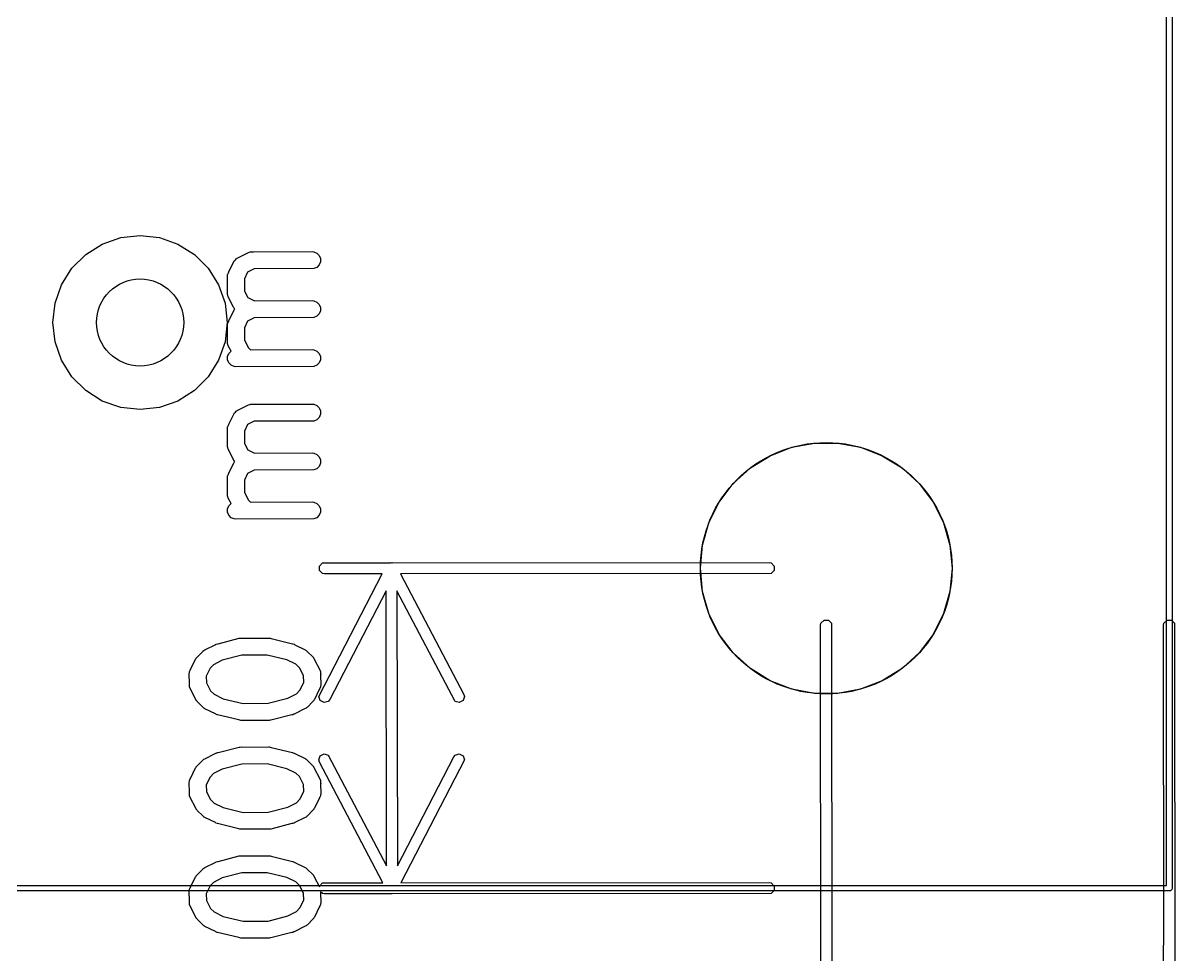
# Model space of a CAD drawing. Extents: x 4.63 to 6.23, y -4.43 to -3.1.
# Drawn here: x 5.314 to 5.7106, y -4.0899 to -3.7689 of the extents above; entities that cross this region are included whole.
import ezdxf

# ---------------------------------------------------------------- set-up
doc = ezdxf.new("R2010")
doc.units = 0
doc.header["$MEASUREMENT"] = 0
doc.layers.add('BLACK', color=7, linetype='CONTINUOUS')

msp = doc.modelspace()

# ---------------------------------------------------------------- linework, layer by layer
at = {"layer": 'BLACK', "linetype": 'CONTINUOUS'}
for p, q in [((5.70957, -3.27915), (5.70965, -4.06693)), ((5.70775, -4.06594), (5.70768, -3.28044)), ((5.34131, -3.84502), (5.34766, -3.8428)), ((5.34766, -3.8428), (5.35433, -3.84205)), ((5.35433, -3.84205), (5.36101, -3.8428)), ((5.36101, -3.8428), (5.36735, -3.84502)), ((5.33563, -3.84859), (5.34131, -3.84502)), ((5.36735, -3.84502), (5.37304, -3.84859)), ((5.33088, -3.85334), (5.33563, -3.84859)), ((5.37304, -3.84859), (5.37779, -3.85334)), ((5.38664, -3.85099), (5.38669, -3.85094)), ((5.38669, -3.85094), (5.38687, -3.85065)), ((5.38687, -3.85065), (5.38715, -3.8504)), ((5.38715, -3.8504), (5.38739, -3.85012)), ((5.38739, -3.85012), (5.38759, -3.85002)), ((5.38759, -3.85002), (5.38774, -3.84989)), ((5.38774, -3.84989), (5.38803, -3.84979)), ((5.38803, -3.84979), (5.39163, -3.84794)), ((5.39163, -3.84794), (5.39217, -3.84773)), ((5.39217, -3.84773), (5.39228, -3.84773)), ((5.39228, -3.84773), (5.39238, -3.84769)), ((5.39238, -3.84769), (5.39287, -3.84768)), ((5.39287, -3.84768), (5.39332, -3.84765)), ((5.39332, -3.84765), (5.39341, -3.84768)), ((5.39341, -3.84768), (5.41358, -3.84763)), ((5.41358, -3.84763), (5.41415, -3.84769)), ((5.41415, -3.84769), (5.41522, -3.84813)), ((5.41522, -3.84813), (5.41603, -3.84894)), ((5.41603, -3.84894), (5.41647, -3.85001)), ((5.41647, -3.85001), (5.41647, -3.85116)), ((5.3273, -3.85903), (5.33088, -3.85334)), ((5.37779, -3.85334), (5.38136, -3.85903)), ((5.38473, -3.85491), (5.38487, -3.85457)), ((5.38487, -3.85457), (5.38492, -3.85452)), ((5.38492, -3.85452), (5.38656, -3.85114)), ((5.38656, -3.85114), (5.38662, -3.85104)), ((5.38662, -3.85104), (5.38664, -3.85099)), ((5.39136, -3.85467), (5.39024, -3.85698)), ((5.39356, -3.85353), (5.39136, -3.85467)), ((5.41415, -3.85348), (5.39356, -3.85353)), ((5.41522, -3.85304), (5.41415, -3.85348)), ((5.41603, -3.85222), (5.41522, -3.85304)), ((5.41647, -3.85116), (5.41603, -3.85222)), ((5.38438, -3.85621), (5.38443, -3.85563)), ((5.38442, -3.86139), (5.38438, -3.85621)), ((5.38443, -3.85563), (5.38447, -3.85553)), ((5.38447, -3.85553), (5.38448, -3.85543)), ((5.38448, -3.85543), (5.38473, -3.85491)), ((5.39024, -3.85698), (5.39028, -3.86121)), ((5.32508, -3.86537), (5.3273, -3.85903)), ((5.38136, -3.85903), (5.38358, -3.86537)), ((5.3844, -3.86146), (5.38442, -3.86139)), ((5.38443, -3.86186), (5.3844, -3.86146)), ((5.38443, -3.86241), (5.38443, -3.86186)), ((5.38447, -3.8625), (5.38443, -3.86241)), ((5.38448, -3.86261), (5.38447, -3.8625)), ((5.38469, -3.86315), (5.38448, -3.86261)), ((5.39028, -3.86121), (5.39142, -3.86343)), ((5.32433, -3.87205), (5.32508, -3.86537)), ((5.38358, -3.86537), (5.38433, -3.87205)), ((5.38654, -3.86675), (5.38469, -3.86315)), ((5.38664, -3.86704), (5.38654, -3.86675)), ((5.39142, -3.86343), (5.39374, -3.86455)), ((5.39374, -3.86455), (5.41358, -3.8645)), ((5.41358, -3.8645), (5.41415, -3.86456)), ((5.41415, -3.86456), (5.41522, -3.865)), ((5.41522, -3.865), (5.41603, -3.86581)), ((5.41603, -3.86581), (5.41647, -3.86688)), ((5.38492, -3.87139), (5.38656, -3.86801)), ((5.38656, -3.86801), (5.38662, -3.86791)), ((5.38662, -3.86791), (5.38664, -3.86787)), ((5.38677, -3.86719), (5.38664, -3.86704)), ((5.38664, -3.86787), (5.38669, -3.86781)), ((5.38669, -3.86781), (5.38687, -3.86752)), ((5.38687, -3.86739), (5.38677, -3.86719)), ((5.38695, -3.86745), (5.38687, -3.86739)), ((5.38687, -3.86752), (5.38695, -3.86745)), ((5.39356, -3.87041), (5.39136, -3.87154)), ((5.41415, -3.87035), (5.39356, -3.87041)), ((5.41522, -3.86991), (5.41415, -3.87035)), ((5.41603, -3.86909), (5.41522, -3.86991)), ((5.41647, -3.86803), (5.41603, -3.86909)), ((5.41647, -3.86688), (5.41647, -3.86803)), ((5.32508, -3.87872), (5.32433, -3.87205)), ((5.38433, -3.87205), (5.38358, -3.87872)), ((5.38438, -3.87308), (5.38443, -3.8725)), ((5.38442, -3.87826), (5.38438, -3.87308)), ((5.38443, -3.8725), (5.38447, -3.8724)), ((5.38447, -3.8724), (5.38448, -3.8723)), ((5.38448, -3.8723), (5.38473, -3.87179)), ((5.38473, -3.87179), (5.38487, -3.87144)), ((5.38487, -3.87144), (5.38492, -3.87139)), ((5.39136, -3.87154), (5.39024, -3.87385)), ((5.39024, -3.87385), (5.39028, -3.87809)), ((5.3844, -3.87833), (5.38442, -3.87826)), ((5.38443, -3.87874), (5.3844, -3.87833)), ((5.39028, -3.87809), (5.39167, -3.8808)), ((5.3273, -3.88506), (5.32508, -3.87872)), ((5.38358, -3.87872), (5.38136, -3.88506)), ((5.38443, -3.87928), (5.38443, -3.87874)), ((5.38447, -3.87938), (5.38443, -3.87928)), ((5.38448, -3.87948), (5.38447, -3.87938)), ((5.38469, -3.88002), (5.38448, -3.87948)), ((5.38566, -3.8819), (5.38469, -3.88002)), ((5.38487, -3.88269), (5.38566, -3.8819)), ((5.39167, -3.8808), (5.39232, -3.88142)), ((5.39232, -3.88142), (5.41358, -3.88137)), ((5.41358, -3.88137), (5.41415, -3.88143)), ((5.41415, -3.88143), (5.41522, -3.88187)), ((5.41522, -3.88187), (5.41603, -3.88269)), ((5.33088, -3.89075), (5.3273, -3.88506)), ((5.38136, -3.88506), (5.37779, -3.89075)), ((5.38443, -3.88375), (5.38487, -3.88269)), ((5.38443, -3.8849), (5.38443, -3.88375)), ((5.38487, -3.88597), (5.38443, -3.8849)), ((5.38569, -3.88678), (5.38487, -3.88597)), ((5.41603, -3.88597), (5.41522, -3.88678)), ((5.41603, -3.88269), (5.41647, -3.88375)), ((5.41647, -3.8849), (5.41603, -3.88597)), ((5.41647, -3.88375), (5.41647, -3.8849)), ((5.38675, -3.88722), (5.38569, -3.88678)), ((5.38733, -3.88728), (5.38675, -3.88722)), ((5.41415, -3.88722), (5.38733, -3.88728)), ((5.41522, -3.88678), (5.41415, -3.88722)), ((5.33563, -3.8955), (5.33088, -3.89075)), ((5.37779, -3.89075), (5.37304, -3.8955)), ((5.34131, -3.89908), (5.33563, -3.8955)), ((5.37304, -3.8955), (5.36735, -3.89908)), ((5.34766, -3.9013), (5.34131, -3.89908)), ((5.35433, -3.90205), (5.34766, -3.9013)), ((5.36101, -3.9013), (5.35433, -3.90205)), ((5.36735, -3.89908), (5.36101, -3.9013)), ((5.38759, -3.90252), (5.38774, -3.90238)), ((5.38774, -3.90238), (5.38803, -3.90229)), ((5.38803, -3.90229), (5.39163, -3.90043)), ((5.39163, -3.90043), (5.39217, -3.90023)), ((5.39217, -3.90023), (5.39228, -3.90022)), ((5.39228, -3.90022), (5.39238, -3.90018)), ((5.39238, -3.90018), (5.39287, -3.90018)), ((5.39287, -3.90018), (5.39332, -3.90014)), ((5.39332, -3.90014), (5.39341, -3.90018)), ((5.39341, -3.90018), (5.41358, -3.90012)), ((5.41358, -3.90012), (5.41415, -3.90018)), ((5.41415, -3.90018), (5.41522, -3.90062)), ((5.41522, -3.90062), (5.41603, -3.90143)), ((5.41603, -3.90143), (5.41647, -3.9025)), ((5.41647, -3.9025), (5.41647, -3.90365)), ((5.38492, -3.90701), (5.38656, -3.90363)), ((5.38656, -3.90363), (5.38662, -3.90353)), ((5.38662, -3.90353), (5.38664, -3.90349)), ((5.38664, -3.90349), (5.38669, -3.90343)), ((5.38669, -3.90343), (5.38687, -3.90314)), ((5.38687, -3.90314), (5.38715, -3.9029)), ((5.38715, -3.9029), (5.38739, -3.90262)), ((5.38739, -3.90262), (5.38759, -3.90252)), ((5.39356, -3.90603), (5.39136, -3.90716)), ((5.41415, -3.90597), (5.39356, -3.90603)), ((5.41522, -3.90553), (5.41415, -3.90597)), ((5.41603, -3.90472), (5.41522, -3.90553)), ((5.41647, -3.90365), (5.41603, -3.90472)), ((5.38438, -3.9087), (5.38443, -3.90812)), ((5.38442, -3.91388), (5.38438, -3.9087)), ((5.38443, -3.90812), (5.38447, -3.90802)), ((5.38447, -3.90802), (5.38448, -3.90792)), ((5.38448, -3.90792), (5.38473, -3.90741)), ((5.38473, -3.90741), (5.38487, -3.90706)), ((5.38487, -3.90706), (5.38492, -3.90701)), ((5.39136, -3.90716), (5.39024, -3.90947)), ((5.39024, -3.90947), (5.39028, -3.91371)), ((5.3844, -3.91395), (5.38442, -3.91388)), ((5.38443, -3.91436), (5.3844, -3.91395)), ((5.38443, -3.9149), (5.38443, -3.91436)), ((5.39028, -3.91371), (5.39142, -3.91592)), ((5.5787, -3.91504), (5.58656, -3.91357)), ((5.58656, -3.91357), (5.59455, -3.91357)), ((5.59455, -3.91357), (5.6024, -3.91504)), ((5.38447, -3.915), (5.38443, -3.9149)), ((5.38448, -3.9151), (5.38447, -3.915)), ((5.38469, -3.91564), (5.38448, -3.9151)), ((5.38654, -3.91924), (5.38469, -3.91564)), ((5.39142, -3.91592), (5.39374, -3.91705)), ((5.39374, -3.91705), (5.41358, -3.91699)), ((5.41358, -3.91699), (5.41415, -3.91705)), ((5.41415, -3.91705), (5.41522, -3.91749)), ((5.41522, -3.91749), (5.41603, -3.91831)), ((5.41603, -3.91831), (5.41647, -3.91937)), ((5.56445, -3.92213), (5.57125, -3.91793)), ((5.57125, -3.91793), (5.5787, -3.91504)), ((5.6024, -3.91504), (5.60985, -3.91793)), ((5.60985, -3.91793), (5.61665, -3.92213)), ((5.38492, -3.92388), (5.38656, -3.9205)), ((5.38664, -3.91953), (5.38654, -3.91924)), ((5.38656, -3.9205), (5.38662, -3.92041)), ((5.38662, -3.92041), (5.38664, -3.92036)), ((5.38677, -3.91969), (5.38664, -3.91953)), ((5.38664, -3.92036), (5.38669, -3.9203)), ((5.38669, -3.9203), (5.38687, -3.92001)), ((5.38687, -3.91988), (5.38677, -3.91969)), ((5.38695, -3.91995), (5.38687, -3.91988)), ((5.38687, -3.92001), (5.38695, -3.91995)), ((5.41603, -3.92159), (5.41522, -3.9224)), ((5.41647, -3.92052), (5.41603, -3.92159)), ((5.41647, -3.91937), (5.41647, -3.92052)), ((5.55855, -3.92752), (5.56445, -3.92213)), ((5.61665, -3.92213), (5.62256, -3.92752)), ((5.38438, -3.92557), (5.38443, -3.925)), ((5.38442, -3.93075), (5.38438, -3.92557)), ((5.38443, -3.925), (5.38447, -3.9249)), ((5.38447, -3.9249), (5.38448, -3.92479)), ((5.38448, -3.92479), (5.38473, -3.92428)), ((5.38473, -3.92428), (5.38487, -3.92393)), ((5.38487, -3.92393), (5.38492, -3.92388)), ((5.39136, -3.92403), (5.39024, -3.92634)), ((5.39356, -3.9229), (5.39136, -3.92403)), ((5.41415, -3.92284), (5.39356, -3.9229)), ((5.41522, -3.9224), (5.41415, -3.92284)), ((5.39024, -3.92634), (5.39028, -3.93058)), ((5.55373, -3.93389), (5.55855, -3.92752)), ((5.62256, -3.92752), (5.62737, -3.93389)), ((5.3844, -3.93083), (5.38442, -3.93075)), ((5.38443, -3.93123), (5.3844, -3.93083)), ((5.38443, -3.93177), (5.38443, -3.93123)), ((5.38447, -3.93187), (5.38443, -3.93177)), ((5.38448, -3.93198), (5.38447, -3.93187)), ((5.38469, -3.93252), (5.38448, -3.93198)), ((5.38566, -3.9344), (5.38469, -3.93252)), ((5.39028, -3.93058), (5.39167, -3.93329)), ((5.39167, -3.93329), (5.39232, -3.93391)), ((5.39232, -3.93391), (5.41358, -3.93387)), ((5.41358, -3.93387), (5.41415, -3.93392)), ((5.41415, -3.93392), (5.41522, -3.93437)), ((5.55017, -3.94105), (5.55373, -3.93389)), ((5.62737, -3.93389), (5.63093, -3.94105)), ((5.38443, -3.93624), (5.38487, -3.93518)), ((5.38443, -3.9374), (5.38443, -3.93624)), ((5.38487, -3.93846), (5.38443, -3.9374)), ((5.38487, -3.93518), (5.38566, -3.9344)), ((5.41522, -3.93437), (5.41603, -3.93518)), ((5.41603, -3.93518), (5.41647, -3.93624)), ((5.41647, -3.9374), (5.41603, -3.93846)), ((5.41647, -3.93624), (5.41647, -3.9374)), ((5.38569, -3.93928), (5.38487, -3.93846)), ((5.38675, -3.93972), (5.38569, -3.93928)), ((5.38733, -3.93977), (5.38675, -3.93972)), ((5.41415, -3.93972), (5.38733, -3.93977)), ((5.41522, -3.93928), (5.41415, -3.93972)), ((5.41603, -3.93846), (5.41522, -3.93928)), ((5.54798, -3.94874), (5.55017, -3.94105)), ((5.63093, -3.94105), (5.63312, -3.94874)), ((5.54724, -3.95669), (5.54798, -3.94874)), ((5.63312, -3.94874), (5.63386, -3.95669)), ((5.41604, -3.95594), (5.4171, -3.95487)), ((5.41604, -3.95745), (5.41604, -3.95594)), ((5.4171, -3.95851), (5.41604, -3.95745)), ((5.4171, -3.95487), (5.44054, -3.95485)), ((5.44054, -3.95485), (5.44077, -3.95473)), ((5.44077, -3.95473), (5.44094, -3.95479)), ((5.44094, -3.95479), (5.44112, -3.95473)), ((5.44112, -3.95473), (5.44134, -3.95485)), ((5.44134, -3.95485), (5.57087, -3.95472)), ((5.54798, -3.96465), (5.54724, -3.95669)), ((5.57087, -3.95472), (5.57162, -3.95487)), ((5.57162, -3.95487), (5.57268, -3.95594)), ((5.57268, -3.95745), (5.57162, -3.95851)), ((5.57268, -3.95594), (5.57268, -3.95745)), ((5.63386, -3.95669), (5.63312, -3.96465)), ((5.4159, -4.00087), (5.43772, -3.95864)), ((5.41786, -3.95866), (5.4171, -3.95851)), ((5.43772, -3.95864), (5.41786, -3.95866)), ((5.57162, -3.95851), (5.44402, -3.95864)), ((5.44402, -3.95864), (5.46578, -4.00013)), ((5.43899, -3.96445), (5.4196, -4.00195)), ((5.43911, -4.0592), (5.43899, -3.96445)), ((5.46277, -4.00255), (5.44277, -3.96442)), ((5.44277, -3.96442), (5.4429, -4.05917)), ((5.55017, -3.97234), (5.54798, -3.96465)), ((5.63312, -3.96465), (5.63093, -3.97234)), ((5.55373, -3.97949), (5.55017, -3.97234)), ((5.63093, -3.97234), (5.62737, -3.97949)), ((5.58858, -3.97638), (5.58873, -3.97562)), ((5.58869, -4.19425), (5.58858, -3.97638)), ((5.58873, -3.97562), (5.5898, -3.97456)), ((5.5898, -3.97456), (5.5913, -3.97456)), ((5.5913, -3.97456), (5.59237, -3.97562)), ((5.59237, -3.97562), (5.59248, -4.1941)), ((5.70669, -3.97638), (5.70684, -3.97562)), ((5.70675, -4.08635), (5.70669, -3.97638)), ((5.70684, -3.97562), (5.70791, -3.97456)), ((5.70791, -3.97456), (5.70941, -3.97456)), ((5.70941, -3.97456), (5.71048, -3.97562)), ((5.71048, -3.97562), (5.71062, -4.2636)), ((5.38122, -3.9827), (5.38849, -3.98082)), ((5.38849, -3.98082), (5.38859, -3.98081)), ((5.38859, -3.98081), (5.38863, -3.98079)), ((5.38863, -3.98079), (5.3887, -3.98079)), ((5.3887, -3.98079), (5.38906, -3.98074)), ((5.38906, -3.98074), (5.38939, -3.98079)), ((5.38939, -3.98079), (5.39858, -3.98074)), ((5.39858, -3.98074), (5.39868, -3.98075)), ((5.39868, -3.98075), (5.39872, -3.98074)), ((5.39872, -3.98074), (5.39879, -3.98076)), ((5.39879, -3.98076), (5.39915, -3.98079)), ((5.39915, -3.98079), (5.39946, -3.98092)), ((5.39946, -3.98092), (5.40679, -3.9827)), ((5.55855, -3.98587), (5.55373, -3.97949)), ((5.62737, -3.97949), (5.62256, -3.98587)), ((5.374, -3.98728), (5.37587, -3.98535)), ((5.37587, -3.98535), (5.37609, -3.98517)), ((5.37609, -3.98517), (5.37614, -3.98511)), ((5.37614, -3.98511), (5.3762, -3.98508)), ((5.3762, -3.98508), (5.37631, -3.98498)), ((5.37631, -3.98498), (5.37666, -3.98484)), ((5.37666, -3.98484), (5.38038, -3.98292)), ((5.38038, -3.98292), (5.38043, -3.98291)), ((5.38043, -3.98291), (5.38044, -3.98289)), ((5.38044, -3.98289), (5.38049, -3.98288)), ((5.38049, -3.98288), (5.38092, -3.98272)), ((5.38092, -3.98272), (5.38122, -3.9827)), ((5.40679, -3.9827), (5.40684, -3.98271)), ((5.40684, -3.98271), (5.40686, -3.98272)), ((5.40686, -3.98272), (5.4069, -3.98274)), ((5.4069, -3.98274), (5.40734, -3.98289)), ((5.40734, -3.98289), (5.40755, -3.98306)), ((5.40755, -3.98306), (5.41115, -3.9848)), ((5.41115, -3.9848), (5.41139, -3.98495)), ((5.41139, -3.98495), (5.41147, -3.98498)), ((5.41147, -3.98498), (5.41151, -3.98503)), ((5.41151, -3.98503), (5.41164, -3.98511)), ((5.41164, -3.98511), (5.41186, -3.98536)), ((5.41186, -3.98536), (5.41379, -3.98723)), ((5.3718, -3.99137), (5.37344, -3.98799)), ((5.37344, -3.98799), (5.3736, -3.98775)), ((5.3736, -3.98775), (5.37363, -3.98767)), ((5.37363, -3.98767), (5.37367, -3.98763)), ((5.37367, -3.98763), (5.37375, -3.9875)), ((5.37375, -3.9875), (5.374, -3.98728)), ((5.38254, -3.9884), (5.37961, -3.98991)), ((5.38937, -3.98664), (5.38254, -3.9884)), ((5.39802, -3.98659), (5.38937, -3.98664)), ((5.40485, -3.98825), (5.39802, -3.98659)), ((5.408, -3.98978), (5.40485, -3.98825)), ((5.41379, -3.98723), (5.41397, -3.98745)), ((5.41397, -3.98745), (5.41403, -3.9875)), ((5.41403, -3.9875), (5.41406, -3.98756)), ((5.41406, -3.98756), (5.41416, -3.98767)), ((5.41416, -3.98767), (5.4143, -3.98802)), ((5.4143, -3.98802), (5.41622, -3.99174)), ((5.56445, -3.99125), (5.55855, -3.98587)), ((5.62256, -3.98587), (5.61665, -3.99125)), ((5.37125, -3.99306), (5.37131, -3.99249)), ((5.3713, -3.99638), (5.37125, -3.99306)), ((5.37131, -3.99249), (5.37135, -3.99239)), ((5.37135, -3.99239), (5.37136, -3.99228)), ((5.37136, -3.99228), (5.37161, -3.99177)), ((5.37161, -3.99177), (5.37175, -3.99142)), ((5.37175, -3.99142), (5.3718, -3.99137)), ((5.37842, -3.99114), (5.37712, -3.99382)), ((5.37961, -3.98991), (5.37842, -3.99114)), ((5.40923, -3.99097), (5.408, -3.98978)), ((5.41063, -3.99369), (5.40923, -3.99097)), ((5.41066, -3.99605), (5.41063, -3.99369)), ((5.41622, -3.99174), (5.41642, -3.99228)), ((5.41642, -3.99228), (5.41643, -3.99239)), ((5.41643, -3.99239), (5.41647, -3.99249)), ((5.41647, -3.99249), (5.41648, -3.99307)), ((5.41648, -3.99307), (5.41651, -3.99343)), ((5.41651, -3.99343), (5.41648, -3.99349)), ((5.41648, -3.99349), (5.41653, -3.99681)), ((5.57125, -3.99546), (5.56445, -3.99125)), ((5.61665, -3.99125), (5.60985, -3.99546)), ((5.37128, -3.99644), (5.3713, -3.99638)), ((5.3713, -3.99681), (5.37128, -3.99644)), ((5.37131, -3.99739), (5.3713, -3.99681)), ((5.37135, -3.99749), (5.37131, -3.99739)), ((5.37136, -3.99759), (5.37135, -3.99749)), ((5.37156, -3.99813), (5.37136, -3.99759)), ((5.37712, -3.99382), (5.37715, -3.99619)), ((5.37715, -3.99619), (5.37855, -3.99891)), ((5.40936, -3.99874), (5.41066, -3.99605)), ((5.41642, -3.99759), (5.41618, -3.9981)), ((5.41643, -3.99749), (5.41642, -3.99759)), ((5.41647, -3.99739), (5.41643, -3.99749)), ((5.41653, -3.99681), (5.41647, -3.99739)), ((5.5787, -3.99835), (5.57125, -3.99546)), ((5.60985, -3.99546), (5.6024, -3.99835)), ((5.37348, -4.00186), (5.37156, -3.99813)), ((5.37855, -3.99891), (5.37978, -4.0001)), ((5.37978, -4.0001), (5.38293, -4.00163)), ((5.38293, -4.00163), (5.38976, -4.00328)), ((5.39841, -4.00323), (5.40524, -4.00148)), ((5.40524, -4.00148), (5.40817, -3.99997)), ((5.40817, -3.99997), (5.40936, -3.99874)), ((5.41598, -3.9985), (5.41434, -4.00188)), ((5.41635, -4.00231), (5.4159, -4.00087)), ((5.41603, -3.99845), (5.41598, -3.9985)), ((5.41618, -3.9981), (5.41603, -3.99845)), ((5.46599, -4.00087), (5.46554, -4.00231)), ((5.46578, -4.00013), (5.46599, -4.00087)), ((5.58656, -3.99982), (5.5787, -3.99835)), ((5.59455, -3.99982), (5.58656, -3.99982)), ((5.6024, -3.99835), (5.59455, -3.99982)), ((5.37363, -4.0022), (5.37348, -4.00186)), ((5.37372, -4.00232), (5.37363, -4.0022)), ((5.37375, -4.00237), (5.37372, -4.00232)), ((5.37381, -4.00242), (5.37375, -4.00237)), ((5.37399, -4.00265), (5.37381, -4.00242)), ((5.37592, -4.00451), (5.37399, -4.00265)), ((5.37614, -4.00477), (5.37592, -4.00451)), ((5.37627, -4.00485), (5.37614, -4.00477)), ((5.37631, -4.00489), (5.37627, -4.00485)), ((5.37639, -4.00492), (5.37631, -4.00489)), ((5.37663, -4.00508), (5.37639, -4.00492)), ((5.38023, -4.00682), (5.37663, -4.00508)), ((5.38976, -4.00328), (5.39841, -4.00323)), ((5.41112, -4.00504), (5.4074, -4.00695)), ((5.41147, -4.00489), (5.41112, -4.00504)), ((5.41158, -4.0048), (5.41147, -4.00489)), ((5.41164, -4.00477), (5.41158, -4.0048)), ((5.41169, -4.00471), (5.41164, -4.00477)), ((5.41191, -4.00453), (5.41169, -4.00471)), ((5.41378, -4.00259), (5.41191, -4.00453)), ((5.41403, -4.00237), (5.41378, -4.00259)), ((5.41411, -4.00225), (5.41403, -4.00237)), ((5.41416, -4.0022), (5.41411, -4.00225)), ((5.41419, -4.00213), (5.41416, -4.0022)), ((5.41434, -4.00188), (5.41419, -4.00213)), ((5.41769, -4.003), (5.41635, -4.00231)), ((5.41912, -4.00255), (5.41769, -4.003)), ((5.4196, -4.00195), (5.41912, -4.00255)), ((5.4642, -4.003), (5.46277, -4.00255)), ((5.46554, -4.00231), (5.4642, -4.003)), ((5.38044, -4.00698), (5.38023, -4.00682)), ((5.38088, -4.00714), (5.38044, -4.00698)), ((5.38092, -4.00716), (5.38088, -4.00714)), ((5.38095, -4.00716), (5.38092, -4.00716)), ((5.38099, -4.00718), (5.38095, -4.00716)), ((5.38833, -4.00896), (5.38099, -4.00718)), ((5.38863, -4.00908), (5.38833, -4.00896)), ((5.38899, -4.00912), (5.38863, -4.00908)), ((5.38906, -4.00914), (5.38899, -4.00912)), ((5.3891, -4.00913), (5.38906, -4.00914)), ((5.3892, -4.00914), (5.3891, -4.00913)), ((5.39839, -4.00909), (5.3892, -4.00914)), ((5.39872, -4.00914), (5.39839, -4.00909)), ((5.39908, -4.00908), (5.39872, -4.00914)), ((5.39915, -4.00908), (5.39908, -4.00908)), ((5.39919, -4.00907), (5.39915, -4.00908)), ((5.39929, -4.00905), (5.39919, -4.00907)), ((5.40657, -4.00718), (5.39929, -4.00905)), ((5.40686, -4.00716), (5.40657, -4.00718)), ((5.40729, -4.00699), (5.40686, -4.00716)), ((5.40734, -4.00698), (5.40729, -4.00699)), ((5.40735, -4.00697), (5.40734, -4.00698)), ((5.4074, -4.00695), (5.40735, -4.00697)), ((5.37666, -4.02234), (5.38038, -4.02042)), ((5.38038, -4.02042), (5.38043, -4.0204)), ((5.38043, -4.0204), (5.38044, -4.02039)), ((5.38044, -4.02039), (5.38049, -4.02038)), ((5.38049, -4.02038), (5.38092, -4.02021)), ((5.38092, -4.02021), (5.38122, -4.02019)), ((5.38122, -4.02019), (5.38849, -4.01832)), ((5.38849, -4.01832), (5.38859, -4.01831)), ((5.38859, -4.01831), (5.38863, -4.01829)), ((5.38863, -4.01829), (5.3887, -4.01829)), ((5.3887, -4.01829), (5.38906, -4.01824)), ((5.38906, -4.01824), (5.38939, -4.01828)), ((5.38939, -4.01828), (5.39858, -4.01823)), ((5.39858, -4.01823), (5.39868, -4.01824)), ((5.39868, -4.01824), (5.39872, -4.01824)), ((5.39872, -4.01824), (5.39879, -4.01825)), ((5.39879, -4.01825), (5.39915, -4.01829)), ((5.39915, -4.01829), (5.39946, -4.01841)), ((5.39946, -4.01841), (5.40679, -4.0202)), ((5.40679, -4.0202), (5.40684, -4.02021)), ((5.40684, -4.02021), (5.40686, -4.02021)), ((5.40686, -4.02021), (5.4069, -4.02023)), ((5.4069, -4.02023), (5.40734, -4.02039)), ((5.40734, -4.02039), (5.40755, -4.02055)), ((5.40755, -4.02055), (5.41115, -4.02229)), ((5.4159, -4.02275), (5.41635, -4.02131)), ((5.41635, -4.02131), (5.41769, -4.02062)), ((5.41769, -4.02062), (5.41912, -4.02107)), ((5.41912, -4.02107), (5.43911, -4.0592)), ((5.46229, -4.02167), (5.46277, -4.02107)), ((5.46277, -4.02107), (5.4642, -4.02062)), ((5.4642, -4.02062), (5.46554, -4.02131)), ((5.46554, -4.02131), (5.46599, -4.02275)), ((5.37344, -4.02549), (5.3736, -4.02524)), ((5.3736, -4.02524), (5.37363, -4.02517)), ((5.37363, -4.02517), (5.37367, -4.02512)), ((5.37367, -4.02512), (5.37375, -4.025)), ((5.37375, -4.025), (5.374, -4.02478)), ((5.374, -4.02478), (5.37587, -4.02285)), ((5.37587, -4.02285), (5.37609, -4.02266)), ((5.37609, -4.02266), (5.37614, -4.0226)), ((5.37614, -4.0226), (5.3762, -4.02257)), ((5.3762, -4.02257), (5.37631, -4.02248)), ((5.37631, -4.02248), (5.37666, -4.02234)), ((5.38937, -4.02414), (5.38254, -4.02589)), ((5.39802, -4.02409), (5.38937, -4.02414)), ((5.40485, -4.02575), (5.39802, -4.02409)), ((5.41115, -4.02229), (5.41139, -4.02245)), ((5.41139, -4.02245), (5.41147, -4.02248)), ((5.41147, -4.02248), (5.41151, -4.02252)), ((5.41151, -4.02252), (5.41164, -4.0226)), ((5.41164, -4.0226), (5.41186, -4.02286)), ((5.41186, -4.02286), (5.41379, -4.02472)), ((5.41379, -4.02472), (5.41397, -4.02495)), ((5.41397, -4.02495), (5.41403, -4.025)), ((5.41403, -4.025), (5.41406, -4.02505)), ((5.41406, -4.02505), (5.41416, -4.02517)), ((5.41416, -4.02517), (5.4143, -4.02552)), ((5.41611, -4.02349), (5.4159, -4.02275)), ((5.43792, -4.06509), (5.41611, -4.02349)), ((5.4429, -4.05917), (5.46229, -4.02167)), ((5.46599, -4.02275), (5.44411, -4.06508)), ((5.37136, -4.02978), (5.37161, -4.02927)), ((5.37161, -4.02927), (5.37175, -4.02892)), ((5.37175, -4.02892), (5.3718, -4.02887)), ((5.3718, -4.02887), (5.37344, -4.02549)), ((5.37842, -4.02864), (5.37712, -4.03132)), ((5.37961, -4.0274), (5.37842, -4.02864)), ((5.38254, -4.02589), (5.37961, -4.0274)), ((5.408, -4.02727), (5.40485, -4.02575)), ((5.40923, -4.02846), (5.408, -4.02727)), ((5.41063, -4.03118), (5.40923, -4.02846)), ((5.4143, -4.02552), (5.41622, -4.02924)), ((5.41622, -4.02924), (5.41642, -4.02978)), ((5.37125, -4.03056), (5.37131, -4.02998)), ((5.3713, -4.03388), (5.37125, -4.03056)), ((5.37131, -4.02998), (5.37135, -4.02988)), ((5.37135, -4.02988), (5.37136, -4.02978)), ((5.37712, -4.03132), (5.37715, -4.03369)), ((5.41066, -4.03355), (5.41063, -4.03118)), ((5.41642, -4.02978), (5.41643, -4.02988)), ((5.41643, -4.02988), (5.41647, -4.02998)), ((5.41647, -4.02998), (5.41648, -4.03056)), ((5.41648, -4.03056), (5.41651, -4.03093)), ((5.41651, -4.03093), (5.41648, -4.03099)), ((5.41648, -4.03099), (5.41653, -4.03431)), ((5.37128, -4.03394), (5.3713, -4.03388)), ((5.3713, -4.0343), (5.37128, -4.03394)), ((5.37131, -4.03488), (5.3713, -4.0343)), ((5.37135, -4.03498), (5.37131, -4.03488)), ((5.37136, -4.03509), (5.37135, -4.03498)), ((5.37156, -4.03563), (5.37136, -4.03509)), ((5.37348, -4.03935), (5.37156, -4.03563)), ((5.37715, -4.03369), (5.37855, -4.0364)), ((5.37855, -4.0364), (5.37978, -4.03759)), ((5.40817, -4.03746), (5.40936, -4.03623)), ((5.40936, -4.03623), (5.41066, -4.03355)), ((5.41598, -4.036), (5.41434, -4.03938)), ((5.41603, -4.03595), (5.41598, -4.036)), ((5.41618, -4.0356), (5.41603, -4.03595)), ((5.41642, -4.03509), (5.41618, -4.0356)), ((5.41643, -4.03498), (5.41642, -4.03509)), ((5.41647, -4.03488), (5.41643, -4.03498)), ((5.41653, -4.03431), (5.41647, -4.03488)), ((5.37363, -4.0397), (5.37348, -4.03935)), ((5.37372, -4.03981), (5.37363, -4.0397)), ((5.37375, -4.03987), (5.37372, -4.03981)), ((5.37381, -4.03992), (5.37375, -4.03987)), ((5.37399, -4.04015), (5.37381, -4.03992)), ((5.37592, -4.04201), (5.37399, -4.04015)), ((5.37978, -4.03759), (5.38293, -4.03912)), ((5.38293, -4.03912), (5.38976, -4.04078)), ((5.38976, -4.04078), (5.39841, -4.04073)), ((5.39841, -4.04073), (5.40524, -4.03897)), ((5.40524, -4.03897), (5.40817, -4.03746)), ((5.41378, -4.04009), (5.41191, -4.04202)), ((5.41403, -4.03987), (5.41378, -4.04009)), ((5.41411, -4.03974), (5.41403, -4.03987)), ((5.41416, -4.0397), (5.41411, -4.03974)), ((5.41419, -4.03963), (5.41416, -4.0397)), ((5.41434, -4.03938), (5.41419, -4.03963)), ((5.37614, -4.04227), (5.37592, -4.04201)), ((5.37627, -4.04234), (5.37614, -4.04227)), ((5.37631, -4.04239), (5.37627, -4.04234)), ((5.37639, -4.04242), (5.37631, -4.04239)), ((5.37663, -4.04257), (5.37639, -4.04242)), ((5.38023, -4.04432), (5.37663, -4.04257)), ((5.38044, -4.04448), (5.38023, -4.04432)), ((5.38088, -4.04463), (5.38044, -4.04448)), ((5.38092, -4.04466), (5.38088, -4.04463)), ((5.38095, -4.04466), (5.38092, -4.04466)), ((5.38099, -4.04467), (5.38095, -4.04466)), ((5.38833, -4.04645), (5.38099, -4.04467)), ((5.40657, -4.04468), (5.39929, -4.04655)), ((5.40686, -4.04466), (5.40657, -4.04468)), ((5.40729, -4.04449), (5.40686, -4.04466)), ((5.40734, -4.04448), (5.40729, -4.04449)), ((5.40735, -4.04446), (5.40734, -4.04448)), ((5.4074, -4.04445), (5.40735, -4.04446)), ((5.41112, -4.04253), (5.4074, -4.04445)), ((5.41147, -4.04239), (5.41112, -4.04253)), ((5.41158, -4.04229), (5.41147, -4.04239)), ((5.41164, -4.04227), (5.41158, -4.04229)), ((5.41169, -4.04221), (5.41164, -4.04227)), ((5.41191, -4.04202), (5.41169, -4.04221)), ((5.38863, -4.04658), (5.38833, -4.04645)), ((5.38899, -4.04661), (5.38863, -4.04658)), ((5.38906, -4.04663), (5.38899, -4.04661)), ((5.3891, -4.04662), (5.38906, -4.04663)), ((5.3892, -4.04663), (5.3891, -4.04662)), ((5.39839, -4.04658), (5.3892, -4.04663)), ((5.39872, -4.04663), (5.39839, -4.04658)), ((5.39908, -4.04658), (5.39872, -4.04663)), ((5.39915, -4.04658), (5.39908, -4.04658)), ((5.39919, -4.04656), (5.39915, -4.04658)), ((5.39929, -4.04655), (5.39919, -4.04656)), ((5.38122, -4.05769), (5.38849, -4.05582)), ((5.38849, -4.05582), (5.38859, -4.0558)), ((5.38859, -4.0558), (5.38863, -4.05578)), ((5.38863, -4.05578), (5.3887, -4.05578)), ((5.3887, -4.05578), (5.38906, -4.05573)), ((5.38906, -4.05573), (5.38939, -4.05578)), ((5.38939, -4.05578), (5.39858, -4.05573)), ((5.39858, -4.05573), (5.39868, -4.05574)), ((5.39868, -4.05574), (5.39872, -4.05573)), ((5.39872, -4.05573), (5.39879, -4.05575)), ((5.39879, -4.05575), (5.39915, -4.05578)), ((5.39915, -4.05578), (5.39946, -4.05591)), ((5.39946, -4.05591), (5.40679, -4.05769)), ((5.374, -4.06227), (5.37587, -4.06034)), ((5.37587, -4.06034), (5.37609, -4.06016)), ((5.37609, -4.06016), (5.37614, -4.0601)), ((5.37614, -4.0601), (5.3762, -4.06007)), ((5.3762, -4.06007), (5.37631, -4.05997)), ((5.37631, -4.05997), (5.37666, -4.05983)), ((5.37666, -4.05983), (5.38038, -4.05791)), ((5.38038, -4.05791), (5.38043, -4.0579)), ((5.38043, -4.0579), (5.38044, -4.05789)), ((5.38044, -4.05789), (5.38049, -4.05787)), ((5.38049, -4.05787), (5.38092, -4.05771)), ((5.38092, -4.05771), (5.38122, -4.05769)), ((5.40679, -4.05769), (5.40684, -4.05771)), ((5.40684, -4.05771), (5.40686, -4.05771)), ((5.40686, -4.05771), (5.4069, -4.05773)), ((5.4069, -4.05773), (5.40734, -4.05789)), ((5.40734, -4.05789), (5.40755, -4.05805)), ((5.40755, -4.05805), (5.41115, -4.05979)), ((5.41115, -4.05979), (5.41139, -4.05994)), ((5.41139, -4.05994), (5.41147, -4.05997)), ((5.41147, -4.05997), (5.41151, -4.06002)), ((5.41151, -4.06002), (5.41164, -4.0601)), ((5.41164, -4.0601), (5.41186, -4.06035)), ((5.41186, -4.06035), (5.41379, -4.06222)), ((5.3718, -4.06637), (5.37344, -4.06298)), ((5.37344, -4.06298), (5.3736, -4.06274)), ((5.3736, -4.06274), (5.37363, -4.06266)), ((5.37363, -4.06266), (5.37367, -4.06262)), ((5.37367, -4.06262), (5.37375, -4.06249)), ((5.37375, -4.06249), (5.374, -4.06227)), ((5.37961, -4.0649), (5.37842, -4.06613)), ((5.38254, -4.06339), (5.37961, -4.0649)), ((5.38937, -4.06163), (5.38254, -4.06339)), ((5.39802, -4.06158), (5.38937, -4.06163)), ((5.40485, -4.06324), (5.39802, -4.06158)), ((5.408, -4.06477), (5.40485, -4.06324)), ((5.40923, -4.06596), (5.408, -4.06477)), ((5.41379, -4.06222), (5.41397, -4.06244)), ((5.41397, -4.06244), (5.41403, -4.06249)), ((5.41403, -4.06249), (5.41406, -4.06255)), ((5.41406, -4.06255), (5.41416, -4.06266)), ((5.41416, -4.06266), (5.4143, -4.06301)), ((5.4143, -4.06301), (5.41604, -4.06639)), ((5.4171, -4.06511), (5.43792, -4.06509)), ((5.44411, -4.06508), (5.57087, -4.06496)), ((5.57087, -4.06496), (5.57162, -4.06511)), ((5.70904, -4.06784), (4.64567, -4.06791)), ((4.64665, -4.06602), (5.70775, -4.06594)), ((5.37125, -4.06805), (5.37131, -4.06748)), ((5.3713, -4.07137), (5.37125, -4.06805)), ((5.37131, -4.06748), (5.37135, -4.06738)), ((5.37135, -4.06738), (5.37136, -4.06727)), ((5.37136, -4.06727), (5.37161, -4.06676)), ((5.37161, -4.06676), (5.37175, -4.06641)), ((5.37175, -4.06641), (5.3718, -4.06637)), ((5.37842, -4.06613), (5.37712, -4.06881)), ((5.37712, -4.06881), (5.37715, -4.07118)), ((5.41063, -4.06868), (5.40923, -4.06596)), ((5.41066, -4.07104), (5.41063, -4.06868)), ((5.41604, -4.06618), (5.4171, -4.06511)), ((5.41604, -4.06639), (5.41604, -4.06618)), ((5.4171, -4.06875), (5.41648, -4.06813)), ((5.41648, -4.06813), (5.41651, -4.06842)), ((5.41651, -4.06842), (5.41648, -4.06848)), ((5.41648, -4.06848), (5.41653, -4.0718)), ((5.41786, -4.0689), (5.4171, -4.06875)), ((5.44074, -4.06888), (5.41786, -4.0689)), ((5.44077, -4.06889), (5.44074, -4.06888)), ((5.44082, -4.06888), (5.44077, -4.06889)), ((5.44107, -4.06888), (5.44082, -4.06888)), ((5.44112, -4.06889), (5.44107, -4.06888)), ((5.44115, -4.06888), (5.44112, -4.06889)), ((5.57162, -4.06875), (5.44115, -4.06888)), ((5.57162, -4.06511), (5.57268, -4.06618)), ((5.57268, -4.06768), (5.57162, -4.06875)), ((5.57268, -4.06618), (5.57268, -4.06768)), ((5.70957, -4.06731), (5.70904, -4.06784)), ((5.70965, -4.06693), (5.70957, -4.06731)), ((5.37128, -4.07143), (5.3713, -4.07137)), ((5.3713, -4.0718), (5.37128, -4.07143)), ((5.37131, -4.07238), (5.3713, -4.0718)), ((5.37135, -4.07248), (5.37131, -4.07238)), ((5.37136, -4.07258), (5.37135, -4.07248)), ((5.37156, -4.07312), (5.37136, -4.07258)), ((5.37715, -4.07118), (5.37855, -4.0739)), ((5.40936, -4.07373), (5.41066, -4.07104)), ((5.41642, -4.07258), (5.41618, -4.0731)), ((5.41643, -4.07248), (5.41642, -4.07258)), ((5.41647, -4.07238), (5.41643, -4.07248)), ((5.41653, -4.0718), (5.41647, -4.07238)), ((5.37348, -4.07685), (5.37156, -4.07312)), ((5.37363, -4.07719), (5.37348, -4.07685)), ((5.37855, -4.0739), (5.37978, -4.07509)), ((5.37978, -4.07509), (5.38293, -4.07662)), ((5.38293, -4.07662), (5.38976, -4.07827)), ((5.39841, -4.07823), (5.40524, -4.07647)), ((5.40524, -4.07647), (5.40817, -4.07496)), ((5.40817, -4.07496), (5.40936, -4.07373)), ((5.41434, -4.07687), (5.41419, -4.07712)), ((5.41598, -4.07349), (5.41434, -4.07687)), ((5.41603, -4.07344), (5.41598, -4.07349)), ((5.41618, -4.0731), (5.41603, -4.07344)), ((5.37372, -4.07731), (5.37363, -4.07719)), ((5.37375, -4.07736), (5.37372, -4.07731)), ((5.37381, -4.07741), (5.37375, -4.07736)), ((5.37399, -4.07764), (5.37381, -4.07741)), ((5.37592, -4.0795), (5.37399, -4.07764)), ((5.37614, -4.07976), (5.37592, -4.0795)), ((5.37627, -4.07984), (5.37614, -4.07976)), ((5.37631, -4.07988), (5.37627, -4.07984)), ((5.37639, -4.07991), (5.37631, -4.07988)), ((5.37663, -4.08007), (5.37639, -4.07991)), ((5.38023, -4.08181), (5.37663, -4.08007)), ((5.38976, -4.07827), (5.39841, -4.07823)), ((5.41112, -4.08003), (5.4074, -4.08194)), ((5.41147, -4.07988), (5.41112, -4.08003)), ((5.41158, -4.07979), (5.41147, -4.07988)), ((5.41164, -4.07976), (5.41158, -4.07979)), ((5.41169, -4.0797), (5.41164, -4.07976)), ((5.41191, -4.07952), (5.41169, -4.0797)), ((5.41378, -4.07759), (5.41191, -4.07952)), ((5.41403, -4.07736), (5.41378, -4.07759)), ((5.41411, -4.07724), (5.41403, -4.07736)), ((5.41416, -4.07719), (5.41411, -4.07724)), ((5.41419, -4.07712), (5.41416, -4.07719)), ((5.38044, -4.08197), (5.38023, -4.08181)), ((5.38088, -4.08213), (5.38044, -4.08197)), ((5.38092, -4.08215), (5.38088, -4.08213)), ((5.38095, -4.08215), (5.38092, -4.08215)), ((5.38099, -4.08217), (5.38095, -4.08215)), ((5.38833, -4.08395), (5.38099, -4.08217)), ((5.38863, -4.08407), (5.38833, -4.08395)), ((5.38899, -4.08411), (5.38863, -4.08407)), ((5.38906, -4.08413), (5.38899, -4.08411)), ((5.3891, -4.08412), (5.38906, -4.08413)), ((5.3892, -4.08413), (5.3891, -4.08412)), ((5.39839, -4.08408), (5.3892, -4.08413)), ((5.39872, -4.08413), (5.39839, -4.08408)), ((5.39908, -4.08407), (5.39872, -4.08413)), ((5.39915, -4.08407), (5.39908, -4.08407)), ((5.39919, -4.08406), (5.39915, -4.08407)), ((5.39929, -4.08404), (5.39919, -4.08406)), ((5.40657, -4.08217), (5.39929, -4.08404)), ((5.40686, -4.08215), (5.40657, -4.08217)), ((5.40729, -4.08198), (5.40686, -4.08215)), ((5.40734, -4.08197), (5.40729, -4.08198)), ((5.40735, -4.08196), (5.40734, -4.08197)), ((5.4074, -4.08194), (5.40735, -4.08196)), ((5.70669, -4.08661), (5.70675, -4.08635)), ((5.70677, -4.26059), (5.70669, -4.08661))]:
    msp.add_line(p, q, dxfattribs=at)
at = {"layer": 'BLACK'}
for centre, radius in [((5.35433, -3.87205), 0.015), ((5.35433, -3.87205), 0.015), ((5.59055, -3.95669), 0.04331), ((5.59055, -3.95669), 0.04331)]:
    msp.add_circle(centre, radius, dxfattribs=at)

doc.saveas('drawing.dxf')
